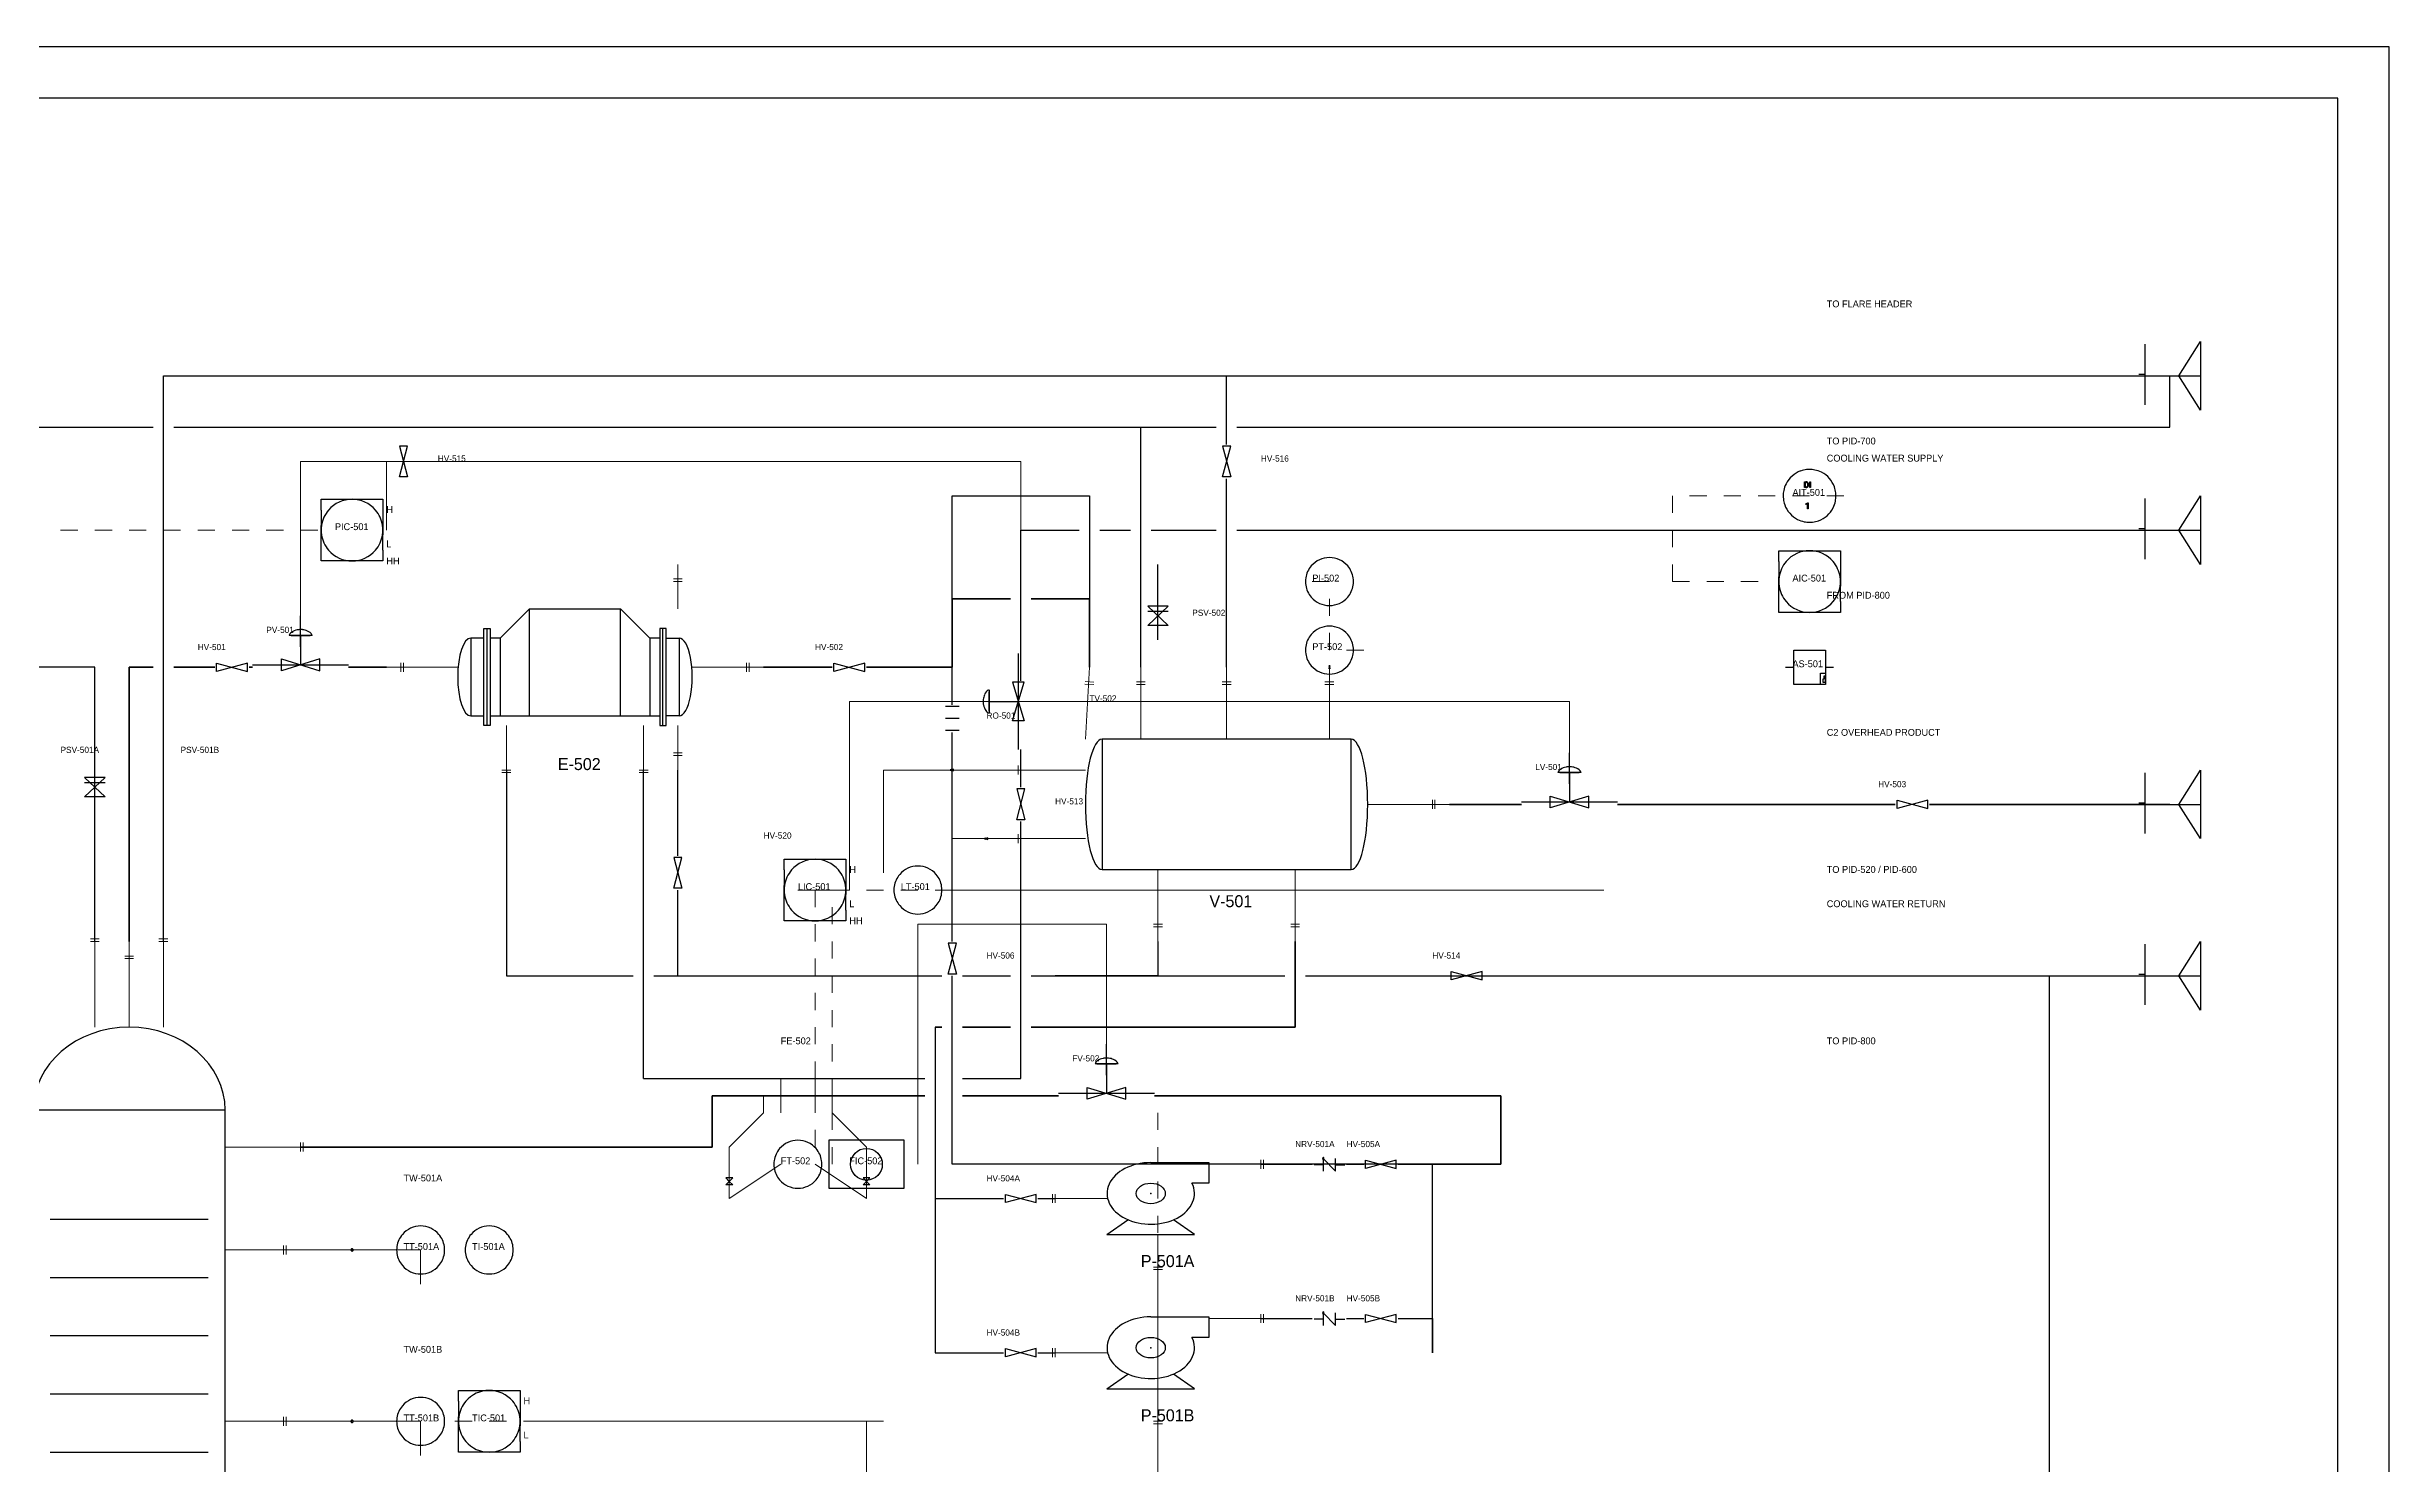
# Model space of a CAD drawing. Header units: metres. Extents: x 10 to 1179, y 10 to 831.
# Drawn here: x 496 to 1179, y 418 to 831 of the extents above; entities that cross this region are included whole.
import ezdxf

# ---------------------------------------------------------------- set-up
doc = ezdxf.new("R2010")
doc.units = ezdxf.units.M
for name, color, linetype in [('BORDER', 7, 'Continuous'), ('DRAIN', 8, 'Continuous'), ('EQUIPMENT', 7, 'Continuous'), ('FLARE', 7, 'Continuous'), ('IMPULSE_LINE', 8, 'Continuous'), ('INSTRUMENT', 7, 'Continuous'), ('NOZZLES', 7, 'Continuous'), ('PROCESS', 7, 'Continuous'), ('SIGNAL_ELECTRIC', 8, 'Continuous'), ('SIGNAL_PNEUMATIC', 8, 'Continuous'), ('SYMBOLS', 7, 'Continuous'), ('TEXT', 7, 'Continuous'), ('UTILITY', 8, 'Continuous'), ('VALVES', 7, 'Continuous')]:
    doc.layers.add(name, color=color, linetype=linetype)

# ---------------------------------------------------------------- blocks, each defined once
blk = doc.blocks.new('YAML_PID_OFFPAGE_CONNECTOR')
at = {"layer": 'DEFAULT_1_2_778'}
for p, q in [((2.649, 0.672), (2.649, -0.731)), ((2.683, -0.03), (3.324, -0.03))]:
    blk.add_line(p, q, dxfattribs=at)
at = {"layer": 'DEFAULT_255_2_778'}
for p, q in [((-3.324, 0), (-3.324, 0.794)), ((-3.324, 0.794), (-0.996, 0)), ((2.497, 0), (-3.324, 0)), ((-0.996, 0), (-3.324, -0.794)), ((-3.324, -0.794), (-3.324, 0))]:
    blk.add_line(p, q, dxfattribs=at)
blk = doc.blocks.new('YAML_PID_DEETHANIZER_COLUMN')
at = {"layer": 'EQUIPMENT'}
blk.add_lwpolyline([(-0.5, -1.875), (0.5, -1.875), (0.5, 1.875), (-0.5, 1.875)], close=True, dxfattribs=at)
for centre, major_axis, start_param, end_param in [((0, 1.875), (-0.5, 0), 3.141593, 6.283185), ((0, -1.875), (0, -0.5), 4.712389, 7.853982)]:
    blk.add_ellipse(centre, major_axis=major_axis, ratio=1, start_param=start_param, end_param=end_param, dxfattribs=at)
blk = doc.blocks.new('YAML_PID_OVERHEAD_CONDENSER')
for p, q in [((-0.875, 0.75), (0.875, 0.75)), ((-1.6875, -0.75), (-1.6875, 0.5)), ((1.6875, -0.75), (1.6875, 0.5))]:
    blk.add_line(p, q)
for points in [[(-0.875, -0.625), (-0.875, 0.75), (-1.4375, 0.375), (-1.4375, -0.625)], [(0.875, -0.625), (0.875, 0.75), (1.4375, 0.375), (1.4375, -0.625)]]:
    blk.add_lwpolyline(points)
at = {"linetype": 'CONTINUOUS'}
for points in [[(-1.75, 0.375), (-2, 0.375), (-2, -0.625)], [(-1.4375, 0.375), (-1.625, 0.375)], [(1.625, 0.375), (1.4375, 0.375)], [(1.75, 0.375), (2, 0.375), (2, -0.625)], [(-2, -0.625), (-1.75, -0.625)], [(-1.625, -0.625), (1.625, -0.625)], [(2, -0.625), (1.75, -0.625)]]:
    blk.add_lwpolyline(points, dxfattribs=at)
for points in [[(-1.75, 0.5), (-1.625, 0.5), (-1.625, -0.75), (-1.75, -0.75)], [(1.75, 0.5), (1.625, 0.5), (1.625, -0.75), (1.75, -0.75)]]:
    blk.add_lwpolyline(points, close=True)
for centre, start_param, end_param in [((-2, -0.125), 3.1415927, 6.2831853), ((2, -0.125), 0, 3.1415927)]:
    blk.add_ellipse(centre, major_axis=(0, -0.5), ratio=0.5, start_param=start_param, end_param=end_param)
blk = doc.blocks.new('YAML_PID_REFLUX_DRUM')
at = {"layer": 'EQUIPMENT'}
blk.add_lwpolyline([(-1.875, -0.5), (1.875, -0.5), (1.875, 0.5), (-1.875, 0.5)], close=True, dxfattribs=at)
for centre, major_axis in [((-1.875, 0), (0, -0.5)), ((1.875, 0), (0, 0.5))]:
    blk.add_ellipse(centre, major_axis=major_axis, ratio=0.5, start_param=3.141593, end_param=6.283185, dxfattribs=at)
blk = doc.blocks.new('YAML_PID_CENTRIFUGAL_PUMP')
for points in [[(-0.062, 0.437), (0.437, 0.437), (0.437, 0.187), (0.291, 0.187)], [(-0.438, -0.438), (-0.258, -0.258)], [(0.312, -0.438), (0.133, -0.258)], [(-0.438, -0.438), (0.312, -0.438)]]:
    blk.add_lwpolyline(points)
blk.add_circle((-0.062, 0.062), 0.125)
blk.add_arc((-0.062, 0.062), 0.375, 90, 19.4712)
blk.add_point((-0.062, 0.062))
blk = doc.blocks.new('YAML_PID_MANUAL_BLOCK_VALVE')
blk.add_lwpolyline([(-0.5, -0.3), (-0.5, 0.3), (0.5, -0.3), (0.5, 0.3), (-0.5, -0.3)])
blk = doc.blocks.new('YAML_PID_CONTROL_VALVE')
at = {"layer": 'DEFAULT_255_2_778'}
for p, q in [((1.59, 3.3), (-1.59, 3.3)), ((-1.32, 3.3), (1.32, 3.3)), ((0, 3.3), (0, -3.31)), ((1.59, 3.3), (1.59, 3.3)), ((2.65, -1.99), (-2.65, -4.64)), ((-2.65, -4.64), (-2.65, -1.99)), ((-2.65, -1.99), (2.65, -4.64)), ((2.65, -4.64), (2.65, -1.99)), ((-6.61, -3.31), (6.61, -3.31))]:
    blk.add_line(p, q, dxfattribs=at)
for centre, radius, start, end in [((-0.12, 3.05), 1.49, 139.274, 170.2375), ((0.08, 2.88), 1.75, 107.8085, 139.4549), ((0.03, 3.03), 1.6, 100.7622, 107.7138), ((0.01, 3.18), 1.44, 91.8616, 100.8049), ((0, 3.29), 1.33, 90.0038, 91.7662), ((0, 3.22), 1.41, 80.7831, 89.8951), ((-0.02, 3.11), 1.52, 79.284, 80.8774), ((-0.07, 2.91), 1.72, 54.0163, 78.868), ((0.03, 3), 1.59, 16.9721, 54.9197), ((0.18, 3.07), 1.43, 9.4624, 16.199)]:
    blk.add_arc(centre, radius, start, end, dxfattribs=at)
blk = doc.blocks.new('YAML_PID_CHECK_VALVE')
at = {"layer": 'DEFAULT_255_2_778'}
for p, q in [((-2.91, 1.19), (-2.91, 1.19)), ((2.65, -1.46), (-2.65, 1.19)), ((-2.65, 1.19), (2.65, -1.46)), ((-2.65, 1.19), (-2.65, -1.46)), ((2.65, -1.46), (2.65, 1.19)), ((-2.65, -0.13), (-6.61, -0.13)), ((2.65, -0.13), (6.61, -0.13))]:
    blk.add_line(p, q, dxfattribs=at)
for start, end in [(89.871, 180.129), (179.871, 270.129), (359.871, 90.129), (269.871, 0.129)]:
    blk.add_arc((-2.65, 1.19), 0.264, start, end, dxfattribs=at)
blk = doc.blocks.new('YAML_PID_RESTRICTION_ORIFICE')
for p, q in [((-0.5, -0.6), (-0.5, 0.6)), ((0, -0.6), (0, 0.6)), ((0.5, -0.6), (0.5, 0.6))]:
    blk.add_line(p, q)
blk = doc.blocks.new('YAML_PID_RELIEF_VALVE')
at = {"layer": 'DEFAULT_255_2_778'}
for p, q in [((2.65, 1.32), (-2.65, -1.32)), ((-2.65, -1.32), (-2.65, 1.32)), ((-2.65, 1.32), (2.65, -1.32)), ((1.32, 1.32), (1.32, -1.32)), ((2.65, -1.32), (2.65, 1.32)), ((-6.61, 0), (6.61, 0))]:
    blk.add_line(p, q, dxfattribs=at)
blk = doc.blocks.new('YAML_PID_FIELD_INSTRUMENT')
for start, end in [(40.5416, 139.4584), (171.3731, 188.6269), (139.4584, 171.3731), (8.6269, 40.5416), (351.3731, 8.6269), (188.6269, 220.5416), (220.5416, 319.4584), (319.4584, 351.3731)]:
    blk.add_arc((0, 0), 0.5, start, end)
blk = doc.blocks.new('YAML_PID_DCS_CONTROLLER')
for p, q in [((-0.5, 0.325), (-0.5, 0.075)), ((0.5, 0.325), (0.5, 0.075)), ((-0.5, -0.325), (-0.5, -0.075)), ((0.5, -0.325), (0.5, -0.075))]:
    blk.add_line(p, q)
for points in [[(-0.5, 0.325), (-0.5, 0.5), (0.5, 0.5), (0.5, 0.325)], [(-0.5, -0.075), (-0.5, 0.075)], [(0.5, 0.075), (0.5, -0.075)], [(0.5, -0.325), (0.5, -0.5), (-0.5, -0.5), (-0.5, -0.325)]]:
    blk.add_lwpolyline(points)
for start, end in [(40.5416, 139.4584), (171.3731, 188.6269), (139.4584, 171.3731), (8.6269, 40.5416), (351.3731, 8.6269), (188.6269, 220.5416), (220.5416, 319.4584), (319.4584, 351.3731)]:
    blk.add_arc((0, 0), 0.5, start, end)
blk = doc.blocks.new('YAML_PID_ANALYZER')
at = {"layer": 'DEFAULT_255_1_542'}
for p, q in [((-1.31, 2.06), (-1.31, 3.52)), ((-1.31, 3.52), (-0.9, 3.52)), ((-0.91, 2.06), (-1.31, 2.06)), ((-0.9, 3.37), (-1.12, 3.37)), ((-1.12, 3.37), (-1.12, 2.22)), ((-1.12, 2.22), (-0.92, 2.22)), ((-0.45, 2.75), (-0.45, 2.84)), ((-0.26, 2.84), (-0.26, 2.75)), ((0.05, 2.06), (0.05, 3.52)), ((0.05, 3.52), (0.24, 3.52)), ((0.24, 2.06), (0.05, 2.06)), ((0.24, 3.52), (0.24, 2.06)), ((-0.94, -1.96), (-0.4, -1.76)), ((-0.94, -2.13), (-0.94, -1.96)), ((-0.56, -1.99), (-0.94, -2.13)), ((-0.56, -3.23), (-0.56, -1.99)), ((-0.37, -3.23), (-0.56, -3.23)), ((-0.4, -1.76), (-0.37, -1.76)), ((-0.37, -1.76), (-0.37, -3.23))]:
    blk.add_line(p, q, dxfattribs=at)
for centre, radius, start, end in [((-0.91, 2.8), 0.576, 269.49714, 284.0204), ((-0.92, 2.91), 0.849, 270.44455, 278.45097), ((-0.9, 2.79), 0.733, 75.4101, 90.38027), ((-0.9, 2.79), 0.571, 79.21515, 89.74461), ((-0.86, 2.98), 0.385, 40.38401, 80.14316), ((-0.88, 2.72), 0.658, 278.10729, 299.03395), ((-0.87, 2.63), 0.399, 283.76996, 318.15562), ((-0.87, 2.91), 0.61, 60.14555, 75.18903), ((-0.91, 2.66), 0.452, 318.74164, 343.68734), ((-0.85, 2.95), 0.57, 26.52541, 60.14509), ((-0.89, 2.95), 0.426, 26.57781, 40.15327), ((-0.84, 2.64), 0.561, 299.25312, 333.45713), ((-1.01, 2.9), 0.554, 9.65716, 26.1932), ((-1.14, 2.73), 0.688, 343.33247, 355.85483), ((-1.3, 2.84), 0.854, 359.64551, 9.86073), ((-1.4, 2.75), 0.951, 355.49889, 0.07885), ((-0.99, 2.87), 0.729, 7.40302, 26.83213), ((-0.96, 2.7), 0.699, 333.07073, 348.71812), ((-1.17, 2.74), 0.91, 348.729, 0.30126), ((-1.19, 2.84), 0.93, 0.16059, 7.71758)]:
    blk.add_arc(centre, radius, start, end, dxfattribs=at)
at = {"layer": 'DEFAULT_255_2_778'}
blk.add_line((-6.61, 0), (-6.61, 0), dxfattribs=at)
for centre, radius, start, end in [((-0.01, 0.01), 6.61, 109.70784, 153.03281), ((-0.02, 0.01), 6.6, 96.31641, 109.65168), ((0, -0.13), 6.74, 89.98746, 96.32783), ((0, -0.08), 6.69, 78.54147, 90.03525), ((0.03, 0.04), 6.57, 63.04632, 78.52447), ((0.01, 0.01), 6.61, 19.70784, 63.03281), ((0.08, 0), 6.69, 168.54147, 180.03525), ((-0.04, 0.03), 6.57, 153.04632, 168.52447), ((0.01, 0.02), 6.6, 6.31641, 19.65168), ((-0.13, 0), 6.74, 359.98746, 6.32783), ((0.13, 0), 6.74, 179.98746, 186.32783), ((-0.01, -0.02), 6.6, 186.31641, 199.65168), ((-0.01, -0.01), 6.61, 199.70784, 243.03281), ((0.01, -0.01), 6.61, 289.70784, 333.03281), ((0.04, -0.03), 6.57, 333.04632, 348.52447), ((-0.08, 0), 6.69, 348.54147, 0.03525), ((-0.03, -0.04), 6.57, 243.04632, 258.52447), ((0, 0.08), 6.69, 258.54147, 270.03525), ((0, 0.13), 6.74, 269.98746, 276.32783), ((0.02, -0.01), 6.6, 276.31641, 289.65168)]:
    blk.add_arc(centre, radius, start, end, dxfattribs=at)
blk = doc.blocks.new('YAML_PID_SAMPLE_POINT')
at = {"layer": 'DEFAULT_255_2_778'}
for p, q in [((-7.97, 0), (-5.32, 0)), ((-5.26, 2.65), (5.33, 2.65)), ((-5.26, -2.65), (-5.26, 2.65)), ((5.32, 0), (7.97, 0)), ((5.33, 2.65), (5.33, -2.65)), ((5.33, -2.65), (-5.26, -2.65)), ((3.61, -0.93), (5.33, -0.93)), ((3.61, -2.65), (3.61, -0.93)), ((5.33, -2.65), (3.61, -2.65)), ((4.53, -2.38), (4.53, -1.77)), ((4.53, -1.77), (4.89, -1.77)), ((4.89, -2.38), (4.53, -2.38)), ((4.89, -1.77), (4.89, -1.32)), ((4.89, -1.32), (5.19, -1.32)), ((5.19, -2.38), (4.89, -2.38)), ((5.19, -1.32), (5.19, -2.38)), ((5.33, -0.93), (5.33, -2.65))]:
    blk.add_line(p, q, dxfattribs=at)

msp = doc.modelspace()

# ---------------------------------------------------------------- linework, layer by layer
at = {"layer": 'BORDER'}
for points in [[(10, 10), (1179, 10), (1179, 831), (10, 831), (10, 10)], [(25, 25), (1164, 25), (1164, 816), (25, 816), (25, 25)]]:
    msp.add_lwpolyline(points, dxfattribs=at)
at = {"layer": 'DRAIN', "lineweight": 25}
for points in [[(680, 595), (680, 620)], [(680, 560), (680, 585)], [(820, 570), (820, 560)], [(680, 560), (757, 560)], [(763, 560), (777, 560)], [(783, 560), (857, 560)], [(820, 560), (790, 560)], [(790, 560), (857, 560)], [(863, 560), (1080, 560)], [(863, 560), (1115, 560)], [(1080, 155), (1080, 560)]]:
    msp.add_lwpolyline(points, dxfattribs=at)
at = {"layer": 'EQUIPMENT'}
for p, q in [((497, 489), (543, 489)), ((497, 472), (543, 472)), ((497, 455), (543, 455)), ((497, 438), (543, 438)), ((497, 421), (543, 421))]:
    msp.add_line(p, q, dxfattribs=at)
at = {"layer": 'FLARE', "lineweight": 25}
for points in [[(530, 570), (530, 735)], [(530, 735), (600, 735)], [(600, 735), (1115, 735)], [(840, 715), (840, 735)], [(840, 735), (1115, 735)], [(1115, 720), (1115, 735)], [(1115, 720), (1115, 735)], [(1115, 720), (1115, 735)], [(430, 720), (527, 720)], [(465, 720), (527, 720)], [(533, 720), (837, 720)], [(533, 720), (837, 720)], [(815, 650), (815, 720)], [(815, 720), (820, 720)], [(820, 720), (837, 720)], [(843, 720), (1115, 720)], [(843, 720), (1115, 720)], [(843, 720), (1115, 720)], [(840, 650), (840, 705)], [(510, 650), (430, 650)], [(510, 650), (465, 650)], [(510, 622), (510, 650)], [(510, 622), (510, 650)], [(510, 570), (510, 608)], [(510, 570), (510, 608)]]:
    msp.add_lwpolyline(points, dxfattribs=at)
at = {"layer": 'IMPULSE_LINE', "lineweight": 18}
for p, q in [((870, 650), (870, 645)), ((775, 620), (740, 620)), ((740, 620), (740, 590)), ((775, 600), (760, 600)), ((760, 600), (760, 580)), ((705, 520), (695, 510)), ((705, 525), (705, 520)), ((725, 525), (725, 520)), ((725, 520), (735, 510)), ((695, 510), (695, 495)), ((735, 510), (735, 495)), ((695, 495), (710, 505)), ((735, 495), (720, 505)), ((570, 480), (585, 480)), ((585, 480), (605, 480)), ((605, 480), (605, 470)), ((570, 430), (585, 430)), ((585, 430), (605, 430)), ((605, 430), (605, 420))]:
    msp.add_line(p, q, dxfattribs=at)
at = {"layer": 'INSTRUMENT'}
for p, q in [((820, 668), (820, 680)), ((570, 656), (570, 665)), ((780, 646), (780, 655)), ((510, 618), (510, 630)), ((510, 618), (510, 630)), ((940, 616), (940, 625)), ((805, 531), (805, 540))]:
    msp.add_line(p, q, dxfattribs=at)
at = {"layer": 'INSTRUMENT', "lineweight": 18}
for p, q in [((710, 520), (710, 530)), ((720, 520), (720, 530))]:
    msp.add_line(p, q, dxfattribs=at)
at = {"layer": 'INSTRUMENT'}
msp.add_lwpolyline([(724, 498), (746, 498), (746, 512), (724, 512), (724, 498)], dxfattribs=at)
msp.add_circle((735, 505), 4.62, dxfattribs=at)
at = {"layer": 'NOZZLES', "lineweight": 13}
for p, q in [((680, 667), (680, 680)), ((681.3, 675.75), (678.7, 675.75)), ((681.3, 675), (678.7, 675)), ((615.8, 650), (595, 650)), ((599.25, 651.3), (599.25, 648.7)), ((600, 651.3), (600, 648.7)), ((684.2, 650), (705, 650)), ((700, 648.7), (700, 651.3)), ((700.75, 648.7), (700.75, 651.3)), ((798.84, 629), (800, 650)), ((815, 629), (815, 650)), ((840, 629), (840, 650)), ((870, 629), (870, 650)), ((801.3, 644.93), (798.7, 645.07)), ((801.34, 645.68), (798.74, 645.82)), ((816.3, 645.75), (813.7, 645.75)), ((816.3, 645), (813.7, 645)), ((841.3, 645.75), (838.7, 645.75)), ((841.3, 645), (838.7, 645)), ((871.3, 645.75), (868.7, 645.75)), ((871.3, 645), (868.7, 645)), ((630, 633), (630, 620)), ((670, 633), (670, 620)), ((680, 633), (680, 620)), ((678.7, 625), (681.3, 625)), ((678.7, 624.25), (681.3, 624.25)), ((628.7, 620), (631.3, 620)), ((628.7, 619.25), (631.3, 619.25)), ((668.7, 620), (671.3, 620)), ((668.7, 619.25), (671.3, 619.25)), ((798.84, 620), (775, 620)), ((779.25, 621.3), (779.25, 618.7)), ((780, 621.3), (780, 618.7)), ((881.16, 610), (905, 610)), ((900, 608.7), (900, 611.3)), ((900.75, 608.7), (900.75, 611.3)), ((779.25, 601.3), (779.25, 598.7)), ((780, 601.3), (780, 598.7)), ((798.84, 600), (775, 600)), ((820, 591), (820, 570)), ((860, 591), (860, 570)), ((818.7, 575), (821.3, 575)), ((818.7, 574.25), (821.3, 574.25)), ((858.7, 575), (861.3, 575)), ((858.7, 574.25), (861.3, 574.25)), ((511.3, 570.75), (508.7, 570.75)), ((511.3, 570), (508.7, 570)), ((510, 545), (510, 570)), ((520, 545), (520, 570)), ((531.3, 570.75), (528.7, 570.75)), ((531.3, 570), (528.7, 570)), ((530, 545), (530, 570)), ((521.3, 565.75), (518.7, 565.75)), ((521.3, 565), (518.7, 565)), ((548, 510), (570, 510)), ((570, 508.7), (570, 511.3)), ((570.75, 508.7), (570.75, 511.3)), ((850, 503.7), (850, 506.3)), ((850.75, 503.7), (850.75, 506.3)), ((834.88, 505), (850, 505)), ((789.25, 496.3), (789.25, 493.7)), ((790, 496.3), (790, 493.7)), ((805.12, 495), (790, 495)), ((548, 480), (570, 480)), ((565, 478.7), (565, 481.3)), ((565.75, 478.7), (565.75, 481.3)), ((820, 484.5), (820, 470)), ((818.7, 475), (821.3, 475)), ((818.7, 474.25), (821.3, 474.25)), ((834.88, 460), (850, 460)), ((850, 458.7), (850, 461.3)), ((850.75, 458.7), (850.75, 461.3)), ((789.25, 451.3), (789.25, 448.7)), ((790, 451.3), (790, 448.7)), ((805.12, 450), (790, 450)), ((820, 439.5), (820, 425)), ((565, 428.7), (565, 431.3)), ((565.75, 428.7), (565.75, 431.3)), ((548, 430), (570, 430)), ((818.7, 430), (821.3, 430)), ((818.7, 429.25), (821.3, 429.25))]:
    msp.add_line(p, q, dxfattribs=at)
at = {"layer": 'PROCESS', "lineweight": 25}
for points in [[(760, 639), (760, 700)], [(760, 700), (795, 700)], [(795, 700), (800, 700)], [(800, 700), (800, 650)], [(760, 570), (760, 631)], [(760, 505), (760, 560)], [(755, 545), (755, 495)], [(755, 545), (755, 450)], [(900, 505), (760, 505)], [(850, 505), (865, 505)], [(875, 505), (880, 505)], [(890, 505), (900, 505)], [(900, 450), (900, 505)], [(755, 495), (775, 495)], [(785, 495), (790, 495)], [(850, 460), (865, 460)], [(875, 460), (880, 460)], [(890, 460), (900, 460)], [(900, 460), (900, 450)], [(755, 450), (775, 450)], [(785, 450), (790, 450)]]:
    msp.add_lwpolyline(points, dxfattribs=at)
at = {"layer": 'PROCESS', "lineweight": 35}
for points in [[(760, 650), (760, 670)], [(760, 670), (777, 670)], [(783, 670), (800, 670)], [(800, 670), (800, 650)], [(520, 570), (520, 650)], [(520, 650), (527, 650)], [(533, 650), (545, 650)], [(555, 650), (556, 650)], [(584, 650), (595, 650)], [(705, 650), (725, 650)], [(735, 650), (760, 650)], [(905, 610), (926, 610)], [(954, 610), (1000, 610)], [(1000, 610), (1035, 610)], [(1045, 610), (1115, 610)], [(860, 570), (860, 545)], [(755, 545), (757, 545)], [(763, 545), (777, 545)], [(783, 545), (860, 545)], [(690, 525), (752, 525)], [(690, 525), (690, 510)], [(763, 525), (791, 525)], [(819, 525), (920, 525)], [(920, 505), (920, 525)], [(690, 510), (570, 510)], [(900, 505), (920, 505)]]:
    msp.add_lwpolyline(points, dxfattribs=at)
at = {"layer": 'SIGNAL_ELECTRIC', "lineweight": 18}
for p, q in [((970, 695), (970, 700)), ((980, 700), (975, 700)), ((990, 700), (985, 700)), ((1000, 700), (995, 700)), ((1010, 700), (1005, 700)), ((1020, 700), (1015, 700)), ((500, 690), (505, 690)), ((510, 690), (515, 690)), ((520, 690), (525, 690)), ((530, 690), (535, 690)), ((540, 690), (545, 690)), ((550, 690), (555, 690)), ((560, 690), (565, 690)), ((570, 690), (575, 690)), ((970, 685), (970, 690)), ((970, 675), (970, 680)), ((870, 675), (865, 675)), ((870, 665), (870, 670)), ((970, 675), (975, 675)), ((980, 675), (985, 675)), ((990, 675), (995, 675)), ((870, 655), (870, 660)), ((880, 655), (875, 655)), ((720, 585), (715, 585)), ((720, 585), (720, 580)), ((720, 585), (725, 585)), ((730, 585), (725, 585)), ((740, 585), (735, 585)), ((750, 585), (745, 585)), ((760, 585), (755, 585)), ((760, 585), (765, 585)), ((770, 585), (765, 585)), ((770, 585), (775, 585)), ((780, 585), (775, 585)), ((780, 585), (785, 585)), ((790, 585), (785, 585)), ((790, 585), (795, 585)), ((800, 585), (795, 585)), ((800, 585), (805, 585)), ((810, 585), (805, 585)), ((810, 585), (815, 585)), ((820, 585), (815, 585)), ((820, 585), (825, 585)), ((830, 585), (825, 585)), ((830, 585), (835, 585)), ((840, 585), (835, 585)), ((840, 585), (845, 585)), ((850, 585), (845, 585)), ((850, 585), (855, 585)), ((860, 585), (855, 585)), ((860, 585), (865, 585)), ((870, 585), (865, 585)), ((870, 585), (875, 585)), ((880, 585), (875, 585)), ((880, 585), (885, 585)), ((890, 585), (885, 585)), ((890, 585), (895, 585)), ((900, 585), (895, 585)), ((900, 585), (905, 585)), ((910, 585), (905, 585)), ((910, 585), (915, 585)), ((920, 585), (915, 585)), ((920, 585), (925, 585)), ((930, 585), (925, 585)), ((930, 585), (935, 585)), ((940, 585), (935, 585)), ((940, 585), (945, 585)), ((950, 585), (945, 585)), ((720, 575), (720, 570)), ((725, 575), (725, 580)), ((725, 565), (725, 570)), ((720, 565), (720, 560)), ((720, 555), (720, 550)), ((725, 555), (725, 560)), ((725, 545), (725, 550)), ((720, 545), (720, 540)), ((725, 535), (725, 540)), ((720, 535), (720, 530)), ((725, 525), (725, 530)), ((720, 525), (720, 520)), ((725, 515), (725, 520)), ((820, 520), (820, 515)), ((720, 515), (720, 510)), ((725, 505), (725, 510)), ((820, 510), (820, 505)), ((820, 500), (820, 495)), ((820, 490), (820, 485)), ((820, 480), (820, 475)), ((820, 475), (820, 470)), ((820, 470), (820, 465)), ((820, 465), (820, 460)), ((820, 460), (820, 455)), ((820, 455), (820, 450)), ((820, 450), (820, 445)), ((820, 445), (820, 440)), ((820, 440), (820, 435)), ((820, 435), (820, 430)), ((615, 430), (620, 430)), ((625, 430), (630, 430)), ((635, 430), (640, 430)), ((645, 430), (650, 430)), ((655, 430), (660, 430)), ((665, 430), (670, 430)), ((675, 430), (680, 430)), ((685, 430), (690, 430)), ((695, 430), (700, 430)), ((705, 430), (710, 430)), ((715, 430), (720, 430)), ((725, 430), (730, 430)), ((735, 430), (740, 430)), ((820, 430), (820, 425)), ((820, 425), (820, 420)), ((820, 420), (820, 415))]:
    msp.add_line(p, q, dxfattribs=at)
at = {"layer": 'SIGNAL_PNEUMATIC', "lineweight": 18}
for p, q in [((570, 710), (570, 665)), ((570, 710), (780, 710)), ((585, 710), (590, 710)), ((595, 690), (595, 710)), ((615, 710), (620, 710)), ((640, 710), (645, 710)), ((670, 710), (675, 710)), ((725, 710), (730, 710)), ((755, 710), (760, 710)), ((780, 710), (780, 655)), ((570, 690), (570, 695)), ((780, 690), (780, 695)), ((780, 660), (780, 665)), ((730, 585), (730, 640)), ((730, 640), (940, 640)), ((745, 640), (750, 640)), ((775, 640), (780, 640)), ((800, 640), (805, 640)), ((830, 640), (835, 640)), ((885, 640), (890, 640)), ((915, 640), (920, 640)), ((940, 625), (940, 640)), ((730, 630), (730, 635)), ((940, 630), (940, 635)), ((730, 600), (730, 605)), ((750, 505), (750, 575)), ((750, 575), (805, 575)), ((765, 575), (770, 575)), ((795, 575), (800, 575)), ((805, 575), (805, 540)), ((750, 550), (750, 555)), ((805, 555), (805, 560)), ((750, 520), (750, 525)), ((635, 430), (735, 430)), ((650, 430), (655, 430)), ((680, 430), (685, 430)), ((705, 430), (710, 430)), ((735, 385), (735, 430))]:
    msp.add_line(p, q, dxfattribs=at)
at = {"layer": 'UTILITY', "lineweight": 25}
for points in [[(780, 690), (797, 690)], [(780, 654), (780, 690)], [(803, 690), (812, 690)], [(818, 690), (837, 690)], [(843, 690), (1115, 690)], [(780, 615), (780, 626)], [(630, 620), (630, 560)], [(670, 530), (670, 620)], [(780, 530), (780, 605)], [(630, 560), (667, 560)], [(673, 560), (700, 560)], [(700, 560), (757, 560)], [(763, 560), (777, 560)], [(783, 560), (857, 560)], [(863, 560), (905, 560)], [(915, 560), (1115, 560)], [(670, 530), (752, 530)], [(763, 530), (780, 530)]]:
    msp.add_lwpolyline(points, dxfattribs=at)
at = {"layer": 'VALVES'}
for points in [[(694, 501), (695, 500), (696, 501), (694, 501)], [(694, 499), (695, 500), (696, 499), (694, 499)], [(734, 501), (735, 500), (736, 501), (734, 501)], [(734, 499), (735, 500), (736, 499), (734, 499)]]:
    msp.add_lwpolyline(points, dxfattribs=at)

# ---------------------------------------------------------------- block references
at = {"layer": 'SYMBOLS'}
for name, p, xscale, yscale, rotation in [('YAML_PID_OFFPAGE_CONNECTOR', (1115, 735), 2.707727610906041, 12.59842519685039, 180), ('YAML_PID_MANUAL_BLOCK_VALVE', (600, 710), 9, 4, 90), ('YAML_PID_MANUAL_BLOCK_VALVE', (840, 710), 9, 4, 90), ('YAML_PID_OFFPAGE_CONNECTOR', (1115, 690), 2.707727610906041, 12.59842519685039, 180), ('YAML_PID_RELIEF_VALVE', (820, 665), 1.0582650500408188, 2.267745105450147, 90), ('YAML_PID_CONTROL_VALVE', (775, 640), 2.1165301000816377, 1.294311383901137, 90), ('YAML_PID_MANUAL_BLOCK_VALVE', (870, 650), 0.75, 0.75, 90), ('YAML_PID_RESTRICTION_ORIFICE', (760, 635), 7, 3.333333333333333, 90), ('YAML_PID_RELIEF_VALVE', (510, 615), 1.0582650500408188, 2.267745105450147, 90), ('YAML_PID_RELIEF_VALVE', (510, 615), 1.0582650500408188, 2.267745105450147, 90), ('YAML_PID_OFFPAGE_CONNECTOR', (1115, 610), 2.707727610906041, 12.59842519685039, 180), ('YAML_PID_MANUAL_BLOCK_VALVE', (780, 610), 9, 4, 90), ('YAML_PID_MANUAL_BLOCK_VALVE', (680, 590), 9, 4, 90), ('YAML_PID_MANUAL_BLOCK_VALVE', (760, 565), 9, 4, 90), ('YAML_PID_OFFPAGE_CONNECTOR', (1115, 560), 2.707727610906041, 12.59842519685039, 180)]:
    msp.add_blockref(name, p, dxfattribs=dict(at, xscale=xscale, yscale=yscale, rotation=rotation))
for name, p, xscale, yscale in [('YAML_PID_ANALYZER', (1010, 700), 1.1638494030954656, 1.1638494030954656), ('YAML_PID_DCS_CONTROLLER', (585, 690), 18, 18), ('YAML_PID_DCS_CONTROLLER', (1010, 675), 18, 18), ('YAML_PID_FIELD_INSTRUMENT', (870, 675), 14, 14), ('YAML_PID_OVERHEAD_CONDENSER', (650, 650), 15.2, 22.666666666666668), ('YAML_PID_CONTROL_VALVE', (570, 655), 2.1165301000816377, 1.294311383901137), ('YAML_PID_FIELD_INSTRUMENT', (870, 655), 14, 14), ('YAML_PID_MANUAL_BLOCK_VALVE', (550, 650), 9, 4), ('YAML_PID_MANUAL_BLOCK_VALVE', (730, 650), 9, 4), ('YAML_PID_SAMPLE_POINT', (1010, 650), 0.8782329952136302, 1.8897518755787364), ('YAML_PID_REFLUX_DRUM', (840, 610), 19.36842105263158, 38), ('YAML_PID_MANUAL_BLOCK_VALVE', (760, 620), 0.75, 0.75), ('YAML_PID_CONTROL_VALVE', (940, 615), 2.1165301000816377, 1.294311383901137), ('YAML_PID_MANUAL_BLOCK_VALVE', (1040, 610), 9, 4), ('YAML_PID_MANUAL_BLOCK_VALVE', (770, 600), 0.75, 0.75), ('YAML_PID_DCS_CONTROLLER', (720, 585), 18, 18), ('YAML_PID_FIELD_INSTRUMENT', (750, 585), 14, 14), ('YAML_PID_MANUAL_BLOCK_VALVE', (910, 560), 9, 4), ('YAML_PID_DEETHANIZER_COLUMN', (520, 430), 56, 48.421052631578945), ('YAML_PID_CONTROL_VALVE', (805, 530), 2.1165301000816377, 1.294311383901137), ('YAML_PID_FIELD_INSTRUMENT', (715, 505), 14, 14), ('YAML_PID_CENTRIFUGAL_PUMP', (820, 495), 34, 24), ('YAML_PID_CHECK_VALVE', (870, 505), 0.6803132464548122, 1.3743969704442458), ('YAML_PID_MANUAL_BLOCK_VALVE', (885, 505), 9, 4), ('YAML_PID_MANUAL_BLOCK_VALVE', (780, 495), 9, 4), ('YAML_PID_FIELD_INSTRUMENT', (605, 480), 14, 14), ('YAML_PID_FIELD_INSTRUMENT', (625, 480), 14, 14), ('YAML_PID_FIELD_INSTRUMENT', (585, 480), 0.65, 0.65), ('YAML_PID_CENTRIFUGAL_PUMP', (820, 450), 34, 24), ('YAML_PID_CHECK_VALVE', (870, 460), 0.6803132464548122, 1.3743969704442458), ('YAML_PID_MANUAL_BLOCK_VALVE', (885, 460), 9, 4), ('YAML_PID_MANUAL_BLOCK_VALVE', (780, 450), 9, 4), ('YAML_PID_DCS_CONTROLLER', (625, 430), 18, 18), ('YAML_PID_FIELD_INSTRUMENT', (585, 430), 0.65, 0.65), ('YAML_PID_FIELD_INSTRUMENT', (605, 430), 14, 14)]:
    msp.add_blockref(name, p, dxfattribs=dict(at, xscale=xscale, yscale=yscale))

# ---------------------------------------------------------------- texts
at = {"layer": 'TEXT'}
for s, height, p in [('TO FLARE HEADER', 2, (1015, 755)), ('HV-515', 1.8, (610, 710)), ('HV-516', 1.8, (850, 710)), ('TO PID-700', 2, (1015, 715)), ('COOLING WATER SUPPLY', 2, (1015, 710)), ('H', 2, (595, 695)), ('AIT-501', 2, (1005, 700)), ('PIC-501', 2, (580, 690)), ('L', 2, (595, 685)), ('HH', 2, (595, 680)), ('PI-502', 2, (865, 675)), ('AIC-501', 2, (1005, 675)), ('FROM PID-800', 2, (1015, 670)), ('PSV-502', 1.8, (830, 665)), ('HV-501', 1.8, (540, 655)), ('PV-501', 1.8, (560, 660)), ('HV-502', 1.8, (720, 655)), ('PT-502', 2, (865, 655)), ('AS-501', 2, (1005, 650)), ('RO-501', 1.8, (770, 635)), ('TV-502', 1.8, (800, 640)), ('C2 OVERHEAD PRODUCT', 2, (1015, 630)), ('PSV-501A', 1.8, (500, 625)), ('PSV-501B', 1.8, (535, 625)), ('E-502', 3.5, (645, 620)), ('LV-501', 1.8, (930, 620)), ('HV-503', 1.8, (1030, 615)), ('HV-513', 1.8, (790, 610)), ('HV-520', 1.8, (705, 600)), ('H', 2, (730, 590)), ('TO PID-520 / PID-600', 2, (1015, 590)), ('LIC-501', 2, (715, 585)), ('L', 2, (730, 580)), ('LT-501', 2, (745, 585)), ('V-501', 3.5, (835, 580)), ('COOLING WATER RETURN', 2, (1015, 580)), ('HH', 2, (730, 575)), ('HV-506', 1.8, (770, 565)), ('HV-514', 1.8, (900, 565)), ('FE-502', 2, (710, 540)), ('TO PID-800', 2, (1015, 540)), ('FV-502', 1.8, (795, 535)), ('FT-502', 2, (710, 505)), ('FIC-502', 2, (730, 505)), ('NRV-501A', 1.8, (860, 510)), ('HV-505A', 1.8, (875, 510)), ('TW-501A', 2, (600, 500)), ('HV-504A', 1.8, (770, 500)), ('TT-501A', 2, (600, 480)), ('TI-501A', 2, (620, 480)), ('P-501A', 3.5, (815, 475)), ('NRV-501B', 1.8, (860, 465)), ('HV-505B', 1.8, (875, 465)), ('TW-501B', 2, (600, 450)), ('HV-504B', 1.8, (770, 455)), ('TT-501B', 2, (600, 430)), ('TIC-501', 2, (620, 430)), ('H', 2, (635, 435)), ('P-501B', 3.5, (815, 430)), ('L', 2, (635, 425))]:
    msp.add_text(s, height=height, dxfattribs=at).set_placement(p)

doc.saveas('drawing.dxf')
